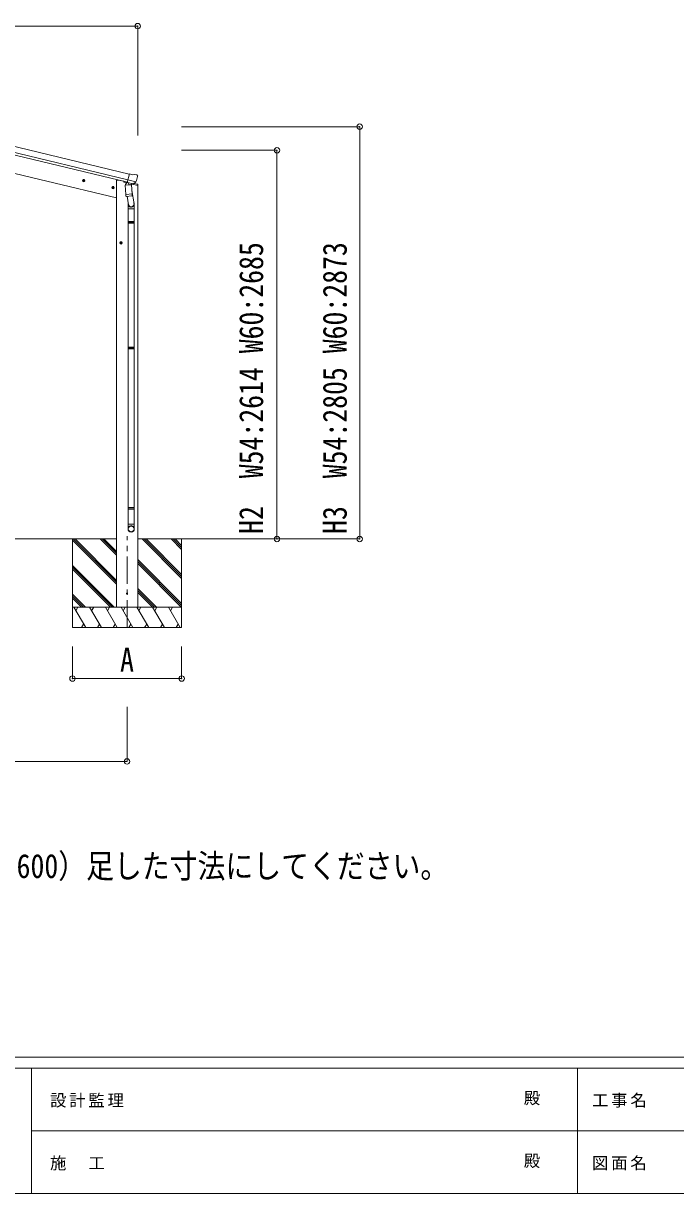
# Model space of a CAD drawing. Units: millimetres at full size, sheet at 1:40; details may follow other scales. Extents: x -11181 to 11305, y -7804 to 7716.
# Drawn here: x -4596 to 181, y -7804 to 772 of the extents above; entities that cross this region are included whole.
import ezdxf
from ezdxf.enums import TextEntityAlignment as Align

# ---------------------------------------------------------------- set-up
doc = ezdxf.new("R2010")
doc.units = ezdxf.units.MM
doc.header["$LTSCALE"] = 40
doc.header["$PDMODE"] = 32
doc.header["$PDSIZE"] = 40
doc.linetypes.add('CHAIN1', pattern=[8, 5, -1, 1, -1])
for name, color, linetype, lineweight in [('0-4_TABLE1', 7, 'Continuous', 9), ('0-6_OTH_LINE', 6, 'Continuous', 9), ('0-8_PARTS2', 5, 'CHAIN1', 9), ('0-A_寸法', 6, 'Continuous', 9), ('F-0_240', 7, 'Continuous', 9)]:
    doc.layers.add(name, color=color, linetype=linetype, lineweight=lineweight)
doc.styles.add('ＭＳ ゴシック', font='')
doc.styles.get('ＭＳ ゴシック').set_extended_font_data('MS Gothic')

msp = doc.modelspace()

# ---------------------------------------------------------------- linework, layer by layer
at = {"layer": '0-4_TABLE1', "color": 4}
for p, q in [((-4817.76, -154.8), (-3834.52, -390.85)), ((-4813.84, -138.43), (-3830.59, -374.49)), ((-4803.71, -96.45), (-3820.46, -332.51)), ((-4425.55, -383.68), (-4848.35, -282.18)), ((-3914.79, -506.29), (-4425.5, -383.68)), ((-3915.04, -376.85), (-3895.04, -376.85)), ((-3915.04, -3506.23), (-3915.04, -376.85)), ((-3894.79, -376.85), (-3861.52, -384.84)), ((-3759.04, -3506.22), (-3759.04, -416))]:
    msp.add_line(p, q, dxfattribs=at)
at = {"layer": '0-4_TABLE1'}
for p, q in [((-3794.35, -337.1), (-3820.29, -330.88)), ((-3794.35, -337.1), (-3781.09, -334.4)), ((-3766.61, -337.59), (-3779.8, -334.43)), ((-3763.52, -339.84), (-3759.66, -346.14)), ((-4163.42, -377.75), (-4143.97, -382.42)), ((-4155.83, -372.89), (-4161, -378.33)), ((-4156.03, -389.81), (-4151.36, -370.36)), ((-4148.53, -374.64), (-4155.83, -372.89)), ((-4151.57, -387.28), (-4146.4, -381.83)), ((-4146.4, -381.83), (-4148.53, -374.64)), ((-3941.91, -424.24), (-3947.07, -429.69)), ((-3942.11, -441.16), (-3937.44, -421.72)), ((-3934.61, -426), (-3941.91, -424.24)), ((-3932.48, -433.19), (-3934.61, -426)), ((-3861.73, -384.36), (-3861.73, -387.51)), ((-3839.69, -396.75), (-3857.9, -392.37)), ((-3850.43, -414.28), (-3804.74, -411.08)), ((-3845.75, -481.11), (-3850.43, -414.28)), ((-3836.01, -392.51), (-3849.32, -407.83)), ((-3849.32, -407.83), (-3848.88, -414.17)), ((-3835.07, -392.44), (-3836.01, -392.51)), ((-3831.98, -394.92), (-3833.51, -394.55)), ((-3795.28, -403.73), (-3831.98, -394.92)), ((-3773.35, -388.72), (-3830.86, -374.92)), ((-3826.03, -396.74), (-3825.01, -411.35)), ((-3797.82, -405.74), (-3823.64, -412.17)), ((-3806.51, -407.9), (-3806.28, -411.19)), ((-3804.74, -411.08), (-3800.06, -477.92)), ((-3792.91, -404.2), (-3800.43, -402.4)), ((-3757.18, -416.55), (-3799.99, -406.28)), ((-3797.12, -403.95), (-3797.07, -404.7)), ((-3793.75, -404.09), (-3795.28, -403.73)), ((-3790.2, -403.63), (-3773.83, -389.14)), ((-3785.68, -400.46), (-3759.48, -406.75)), ((-3759.3, -348.42), (-3759.57, -349.57)), ((-3757.18, -409.66), (-3757.18, -416.55)), ((-3949.5, -429.11), (-3930.05, -433.77)), ((-3937.64, -438.64), (-3932.48, -433.19)), ((-3845.75, -481.11), (-3800.06, -477.92)), ((-3845.74, -481.11), (-3844.85, -493.81)), ((-3801.05, -492.52), (-3842.75, -495.44)), ((-3837.32, -495.06), (-3826.59, -558.65)), ((-3801.8, -453.15), (-3785.88, -549.32)), ((-3799.21, -490.39), (-3800.08, -477.92)), ((-3799.6, -491.74), (-3799.6, -491.74)), ((-3829.73, -551.83), (-3829.73, -586.48)), ((-3829.73, -586.48), (-3783.73, -586.48)), ((-3827.73, -586.48), (-3827.73, -680.48)), ((-3785.73, -586.48), (-3785.73, -680.48)), ((-3783.73, -586.48), (-3783.73, -552.13)), ((-3829.73, -682.48), (-3828.73, -680.48)), ((-3829.73, -682.48), (-3783.73, -682.48)), ((-3829.73, -682.48), (-3829.73, -690.48)), ((-3828.73, -680.48), (-3784.73, -680.48)), ((-3783.73, -682.48), (-3784.73, -680.48)), ((-3829.73, -690.48), (-3783.73, -690.48)), ((-3829.73, -690.48), (-3828.73, -692.48)), ((-3828.73, -692.48), (-3784.73, -692.48)), ((-3827.73, -692.48), (-3827.73, -1600.23)), ((-3785.73, -692.48), (-3785.73, -1600.23)), ((-3891.24, -836.35), (-3871.24, -836.35)), ((-3884.99, -829.85), (-3888.75, -836.35)), ((-3877.49, -829.85), (-3884.99, -829.85)), ((-3881.24, -846.35), (-3881.24, -826.35)), ((-3873.74, -836.35), (-3877.49, -829.85)), ((-3877.49, -842.85), (-3873.74, -836.35)), ((-3829.73, -1602.23), (-3828.73, -1600.23)), ((-3829.73, -1602.23), (-3783.73, -1602.23)), ((-3829.73, -1602.23), (-3829.73, -1610.23)), ((-3829.73, -1610.23), (-3783.73, -1610.23)), ((-3829.73, -1610.23), (-3828.73, -1612.23)), ((-3828.73, -1600.23), (-3784.73, -1600.23)), ((-3828.73, -1612.23), (-3784.73, -1612.23)), ((-3827.73, -1612.23), (-3827.73, -2776.86)), ((-3785.73, -1612.23), (-3785.73, -2776.86)), ((-3783.73, -1602.23), (-3784.73, -1600.23)), ((-3829.73, -2778.86), (-3828.73, -2776.86)), ((-3829.73, -2778.86), (-3783.73, -2778.86)), ((-3829.73, -2778.86), (-3829.73, -2786.86)), ((-3829.73, -2786.86), (-3783.73, -2786.86)), ((-3829.73, -2786.86), (-3828.73, -2788.86)), ((-3828.73, -2776.86), (-3784.73, -2776.86)), ((-3828.73, -2788.86), (-3784.73, -2788.86)), ((-3827.73, -2788.86), (-3827.73, -2898.86)), ((-3785.73, -2788.86), (-3785.73, -2898.86)), ((-3783.73, -2778.86), (-3784.73, -2776.86)), ((-3829.73, -2933), (-3829.73, -2898.86)), ((-3829.73, -2898.86), (-3783.73, -2898.86)), ((-3783.73, -2933), (-3783.73, -2898.86)), ((-8994.99, -3006.23), (-3915.09, -3006.23)), ((-4237.09, -3006.22), (-4237.09, -3656.22)), ((-3915.09, -3337.73), (-4237.09, -3015.73)), ((-3915.09, -3323.59), (-4232.45, -3006.23)), ((-3915.09, -3309.44), (-4218.31, -3006.23)), ((-3915.09, -3125.6), (-4034.47, -3006.22)), ((-3915.09, -3111.46), (-4020.33, -3006.22)), ((-3915.09, -3097.31), (-4006.19, -3006.22)), ((-3759.04, -3006.23), (-3117.54, -3006.24)), ((-3437.09, -3295.23), (-3726.11, -3006.22)), ((-3437.09, -3281.09), (-3711.96, -3006.22)), ((-3437.09, -3266.94), (-3697.82, -3006.22)), ((-3437.09, -3083.1), (-3513.97, -3006.22)), ((-3437.09, -3068.96), (-3499.83, -3006.22)), ((-3437.09, -3054.81), (-3485.69, -3006.22)), ((-3437.09, -3479.08), (-3759.09, -3157.08)), ((-3437.09, -3493.22), (-3759.09, -3171.22)), ((-3930.45, -3506.22), (-4237.09, -3199.58)), ((-3944.59, -3506.22), (-4237.09, -3213.72)), ((-3958.74, -3506.22), (-4237.09, -3227.86)), ((-3437.09, -3507.36), (-3759.09, -3185.36)), ((-4142.58, -3506.22), (-4237.09, -3411.71)), ((-4156.73, -3506.22), (-4237.09, -3425.85)), ((-3622.08, -3506.22), (-3759.09, -3369.21)), ((-3636.23, -3506.22), (-3759.09, -3383.35)), ((-3650.37, -3506.22), (-3759.09, -3397.49)), ((-4170.87, -3506.22), (-4237.09, -3439.99)), ((-4237.09, -3506.22), (-3437.09, -3506.22)), ((-4140.2, -3656.22), (-4226.8, -3506.22)), ((-4196.8, -3506.22), (-4211.8, -3532.2)), ((-4024.73, -3656.22), (-4111.33, -3506.22)), ((-4081.33, -3506.22), (-4096.33, -3532.2)), ((-3909.26, -3656.22), (-3995.86, -3506.22)), ((-3980.86, -3532.2), (-3965.86, -3506.22)), ((-3914.84, -3506.23), (-3759.34, -3506.23)), ((-3793.79, -3656.22), (-3880.39, -3506.22)), ((-3865.39, -3532.2), (-3850.39, -3506.22)), ((-3678.32, -3656.22), (-3764.92, -3506.22)), ((-3749.92, -3532.2), (-3734.92, -3506.22)), ((-3562.85, -3656.22), (-3649.45, -3506.22)), ((-3634.45, -3532.2), (-3619.45, -3506.22)), ((-3447.38, -3656.22), (-3533.98, -3506.22)), ((-3518.98, -3532.2), (-3503.98, -3506.22)), ((-4155.2, -3630.24), (-4170.2, -3656.22)), ((-4039.73, -3630.24), (-4054.73, -3656.22)), ((-3924.26, -3630.24), (-3939.26, -3656.22)), ((-3808.79, -3630.24), (-3823.79, -3656.22)), ((-3693.32, -3630.24), (-3708.32, -3656.22)), ((-3577.85, -3630.24), (-3592.85, -3656.22)), ((-3462.38, -3630.24), (-3477.38, -3656.22))]:
    msp.add_line(p, q, dxfattribs=at)
for points in [[(-3825.71, -396.33), (-3835.44, -393.99), (-3820.29, -330.88)], [(-4161, -378.33), (-4158.86, -385.53), (-4151.57, -387.28)], [(-3825.71, -396.33), (-3825.48, -396.48), (-3800.71, -402.42), (-3800.43, -402.4)], [(-3773.08, -388.15), (-3773.67, -388.99), (-3773.83, -389.14)], [(-3947.07, -429.69), (-3944.94, -436.88), (-3937.64, -438.64)], [(-3783.73, -682.48), (-3783.73, -690.48), (-3784.73, -692.48)], [(-3888.75, -836.35), (-3884.99, -842.85), (-3877.49, -842.85)], [(-3783.73, -1602.23), (-3783.73, -1610.23), (-3784.73, -1612.23)], [(-3783.73, -2778.86), (-3783.73, -2786.86), (-3784.73, -2788.86)], [(-3437.09, -3006.22), (-3437.09, -3656.22), (-4237.09, -3656.22)]]:
    msp.add_lwpolyline(points, dxfattribs=at)
for centre, radius in [((-4153.7, -380.08), 8.5), ((-4153.7, -380.08), 7.7), ((-4153.7, -380.08), 6.5), ((-3939.78, -431.44), 8.5), ((-3939.78, -431.44), 7.7), ((-3939.78, -431.44), 6.5), ((-3881.24, -836.35), 8.5), ((-3881.24, -836.35), 7.7), ((-3881.24, -836.35), 6.5)]:
    msp.add_circle(centre, radius, dxfattribs=at)
at = {"layer": '0-4_TABLE1', "color": 4}
msp.add_circle((-3837.09, -3406.23), 4.5, dxfattribs=at)
at = {"layer": '0-4_TABLE1'}
for centre, radius, start, end in [((-3780.5, -337.34), 3, 76.5, 101.5), ((-3767.78, -342.45), 5, 31.5, 76.5), ((-3856.73, -387.51), 5, 180, 256.5), ((-3833.4, -394.06), 0.5, 221.23754, 256.5), ((-3826.63, -396.82), 0.604, 7.79405, 79.40158), ((-3823.99, -411.2), 1.03, 188.03431, 289.96103), ((-3798.06, -404.77), 1, 284, 4), ((-3796.62, -403.92), 0.5, 76.5, 184), ((-3793.63, -403.61), 0.5, 256.5, 291.76246), ((-3956.38, -302.32), 202.4, 334.90875, 346.5), ((-3760.18, -409.66), 3, 0, 76.5), ((-3842.89, -493.44), 2, 190.53157, 274), ((-3801.19, -490.53), 2, 274, 322.59038), ((-3801.15, -490.56), 1.95, 322.52234, 4.95983), ((-3813.73, -552.13), 30, 0, 2.54858)]:
    msp.add_arc(centre, radius, start, end, dxfattribs=at)
for centre, major_axis, ratio, start_param, end_param in [((-3792.22, -401.28), (0.73, -2.92), 0.997631, 5.8041905, 5.8929484), ((-3792.25, -401.15), (-2.63, 3.16), 0.650902, 2.1145521, 2.1873627), ((-3792.19, -401.38), (0.73, -2.92), 0.997631, 5.965759, 6.7621801), ((-3762.22, -347.7), (1.57, -2.57), 0.99628, 0.7835347, 1.5707963), ((-3806.73, -551.83), (-23, 0), 0.996195, 6.0000678, 10.0103449), ((-3806.73, -551.83), (-21, 0), 0.996195, 0.3319459, 3.3482706), ((-3806.73, -2931.26), (23, 0), 0.996195, 6.2831853, 9.424778), ((-3806.73, -2933), (23, 0), 0.996195, 6.2831853, 9.424778), ((-3806.73, -2933), (0, -23.43), 0.981806, 4.712389, 7.8539816)]:
    msp.add_ellipse(centre, major_axis=major_axis, ratio=ratio, start_param=start_param, end_param=end_param, dxfattribs=at)
msp.add_ellipse((-3806.73, -2933), major_axis=(-21, 0), ratio=0.996195, dxfattribs=at)
at = {"layer": '0-6_OTH_LINE'}
for p, q in [((-3837.04, -4636.82), (-3837.04, -4236.82)), ((-9073.04, -4636.82), (-3837.04, -4636.82))]:
    msp.add_line(p, q, dxfattribs=at)
msp.add_point((-3837.04, -4636.82), dxfattribs=at)
at = {"layer": '0-8_PARTS2'}
msp.add_line((-3837.04, -3655.41), (-3837.04, -2986.39), dxfattribs=at)
at = {"layer": '0-A_寸法'}
for p, q in [((-9151.04, 751.95), (-3759.04, 751.95)), ((-3759.04, 751.95), (-3759.04, -50.39)), ((-2132.73, 14.81), (-3439.16, 14.81)), ((-2132.73, -3006.23), (-2132.73, 14.81)), ((-2738.71, -158.19), (-3439.16, -158.19)), ((-2738.71, -3006.23), (-2738.71, -158.19)), ((-2738.71, -3006.23), (-3132.95, -3006.23)), ((-2132.73, -3006.23), (-2738.71, -3006.23)), ((-4237.09, -4029.31), (-4237.09, -3793.19)), ((-3437.09, -4029.31), (-3437.09, -3793.19)), ((-4237.09, -4029.31), (-3437.09, -4029.31))]:
    msp.add_line(p, q, dxfattribs=at)
for p in [(-3759.04, 751.95), (-2132.73, 14.81), (-2738.71, -158.19), (-2738.71, -3006.23), (-2132.73, -3006.23), (-4237.09, -4029.31), (-3437.09, -4029.31)]:
    msp.add_point(p, dxfattribs=at)
at = {"layer": 'F-0_240', "color": 5}
for p, q in [((-11180.61, -6803.54), (10739.39, -6803.54)), ((-11180.61, -6883.54), (7183.72, -6883.54)), ((-4536.28, -6883.54), (-4536.28, -7803.54)), ((-536.28, -6883.54), (-536.28, -7803.54)), ((-4536.28, -7343.54), (3663.72, -7343.54)), ((-11180.61, -7803.54), (10739.39, -7803.54))]:
    msp.add_line(p, q, dxfattribs=at)

# ---------------------------------------------------------------- texts
at = {"layer": '0-4_TABLE1', "style": 'ＭＳ ゴシック', "width": 0.85}
for s, p in [('H2\u3000W54:2614 W60:2685', (-2787.31, -2969.15)), ('H3\u3000W54:2805 W60:2873', (-2174.84, -2969.15))]:
    msp.add_text(s, height=176, rotation=90, dxfattribs=at).set_placement(p, align=Align.BOTTOM_LEFT)
msp.add_text('・ロング柱:2500（超ロング柱:2800)の場合、H2,H3に300(600）足した寸法にしてください。', height=176, dxfattribs=at).set_placement((-9946.4, -5543.74), align=Align.BOTTOM_LEFT)
at = {"layer": '0-A_寸法', "color": 7, "style": 'ＭＳ ゴシック', "width": 0.85}
msp.add_text('A', height=176, dxfattribs=at).set_placement((-3888.16, -4031.81), align=Align.BOTTOM_LEFT)
at = {"layer": 'F-0_240', "style": 'ＭＳ ゴシック'}
for p in [(-930.57, -7173.54), (-930.57, -7633.54)]:
    msp.add_text('殿', height=87.98, dxfattribs=at).set_placement(p, align=Align.BOTTOM_LEFT)
at = {"layer": 'F-0_240', "char_height": 87.98, "attachment_point": 7, "style": 'ＭＳ ゴシック'}
for s, insert in [('\\T1.17;設計監理', (-4401.18, -7173.54)), ('\\T1.17;工事名', (-430.81, -7173.54)), ('\\T1.17;施\u3000工', (-4401.18, -7633.54)), ('\\T1.17;図面名', (-430.81, -7633.54))]:
    msp.add_mtext(s, dxfattribs=dict(at, insert=insert))

doc.saveas('drawing.dxf')
